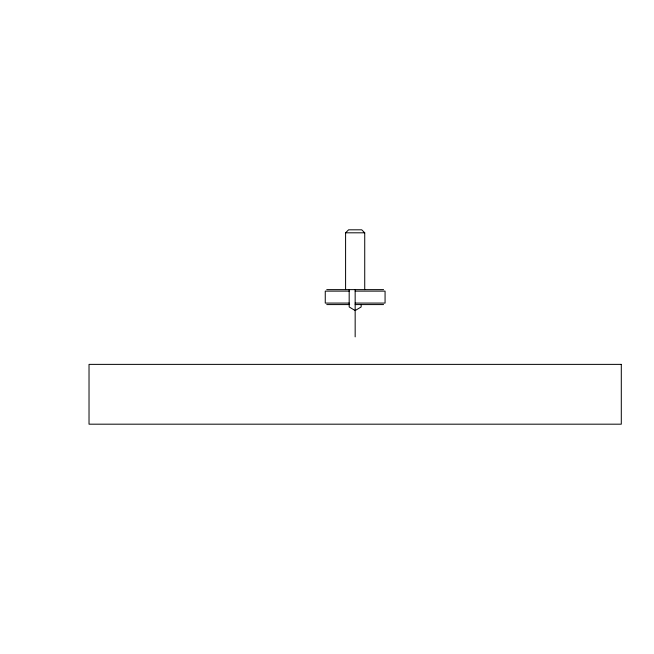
<?xml version="1.0" encoding="UTF-8"?>
<svg xmlns="http://www.w3.org/2000/svg" width="654" height="654" viewBox="0 0 654 654"><rect width="100%" height="100%" fill="white"/><g stroke="black" fill="none" stroke-linecap="round" stroke-linejoin="round"><path stroke-width="0.98" d="M345.59 289.624L345.59 232.808L348.59 229.816L361.736 229.816L364.728 232.808L364.728 289.624M345.59 232.808L364.728 232.808M326.755 289.624L383.571 289.624M349.179 291.12L325.259 291.12L325.259 303.08L349.179 303.08M355.163 291.12L385.067 291.12L385.067 303.08L355.163 303.08M326.755 304.576L349.637 304.576M355.163 304.576L383.571 304.576M361.147 304.928L361.147 306.963L355.163 310.552L349.179 306.963L349.179 289.624M355.163 289.624L355.163 336.867M621.3 364.376L89.026 364.376L89.026 424.184L621.3 424.184L621.3 364.376"/></g></svg>
